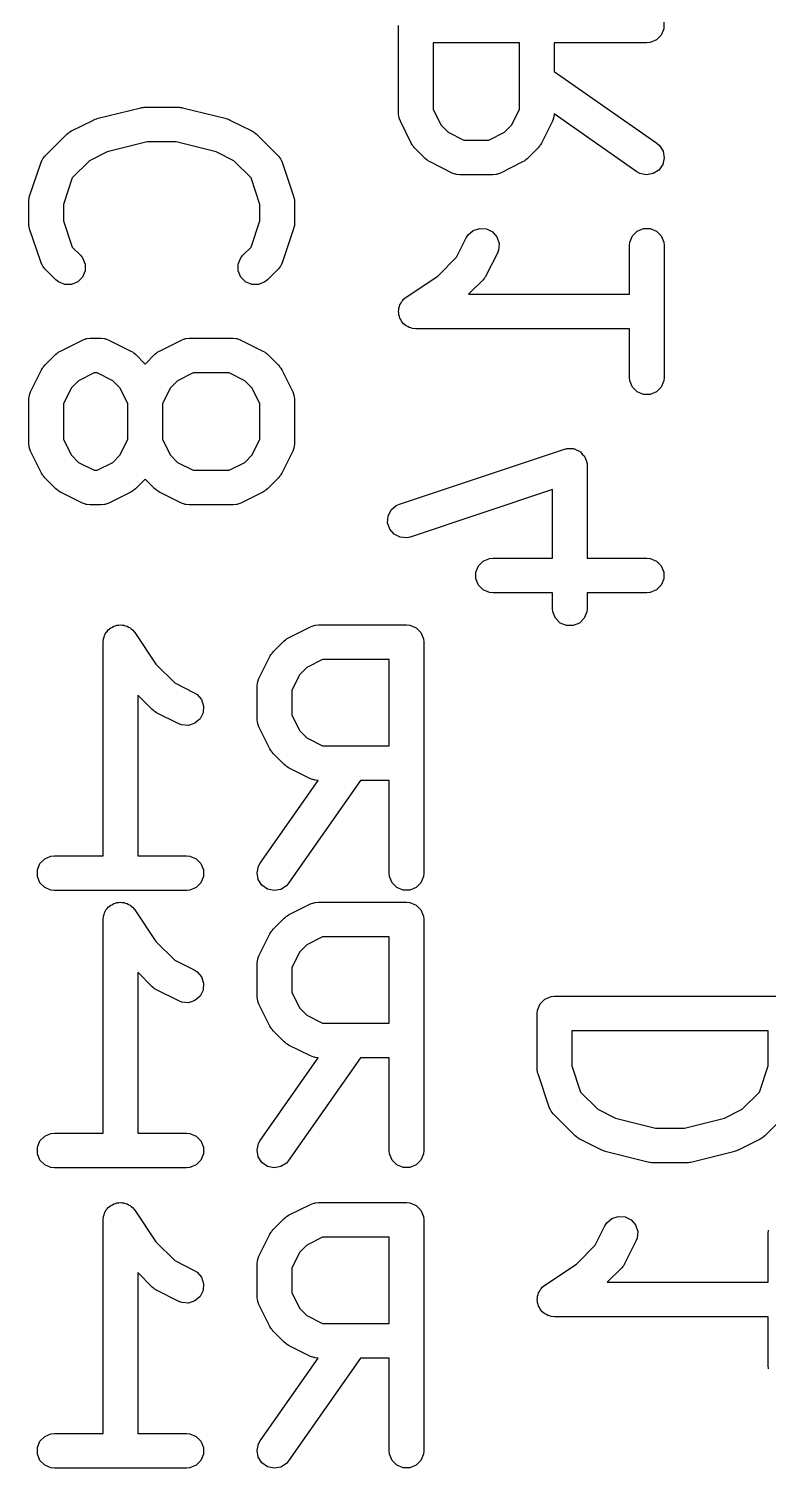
# Model space of a CAD drawing. Header units: inches. Extents: x 4.91 to 6.65, y -5 to -3.32.
# Drawn here: x 5.4638 to 5.5898, y -4.702 to -4.4567 of the extents above; entities that cross this region are included whole.
import ezdxf

# ---------------------------------------------------------------- set-up
doc = ezdxf.new("R2010")
doc.units = ezdxf.units.IN
doc.header["$MEASUREMENT"] = 0
doc.layers.add('BLACK', color=250, linetype='CONTINUOUS')

msp = doc.modelspace()

# ---------------------------------------------------------------- linework, layer by layer
at = {"layer": 'BLACK', "linetype": 'CONTINUOUS'}
for p, q in [((5.52676, -4.47113), (5.52676, -4.45613)), ((5.57198, -4.45555), (5.57198, -4.45671)), ((5.57073, -4.45859), (5.56966, -4.45903)), ((5.57154, -4.45777), (5.57073, -4.45859)), ((5.57198, -4.45671), (5.57154, -4.45777)), ((5.54739, -4.45908), (5.53267, -4.45908)), ((5.53267, -4.45908), (5.53267, -4.47043)), ((5.54739, -4.47043), (5.54739, -4.45908)), ((5.56909, -4.45908), (5.55329, -4.45908)), ((5.55329, -4.45908), (5.55329, -4.46397)), ((5.56966, -4.45903), (5.56909, -4.45908)), ((5.55329, -4.46397), (5.57078, -4.47621)), ((5.47538, -4.47201), (5.48288, -4.47014)), ((5.48288, -4.47014), (5.48298, -4.47012)), ((5.48298, -4.47012), (5.48302, -4.47011)), ((5.48302, -4.47011), (5.48324, -4.47009)), ((5.48324, -4.47009), (5.48345, -4.47005)), ((5.48345, -4.47005), (5.4835, -4.47006)), ((5.4835, -4.47006), (5.4836, -4.47005)), ((5.4836, -4.47005), (5.48922, -4.47005)), ((5.48922, -4.47005), (5.48932, -4.47006)), ((5.48932, -4.47006), (5.48937, -4.47005)), ((5.48937, -4.47005), (5.48958, -4.47009)), ((5.48958, -4.47009), (5.4898, -4.47011)), ((5.4898, -4.47011), (5.48984, -4.47012)), ((5.48984, -4.47012), (5.48994, -4.47014)), ((5.48994, -4.47014), (5.49744, -4.47201)), ((5.52682, -4.4717), (5.52676, -4.47113)), ((5.53267, -4.47043), (5.53402, -4.47313)), ((5.54604, -4.47313), (5.54739, -4.47043)), ((5.55329, -4.47117), (5.55324, -4.4717)), ((5.56739, -4.48105), (5.55329, -4.47117)), ((5.47103, -4.47411), (5.47478, -4.47224)), ((5.47478, -4.47224), (5.47482, -4.47222)), ((5.47482, -4.47222), (5.47484, -4.47221)), ((5.47484, -4.47221), (5.47508, -4.47212)), ((5.47508, -4.47212), (5.47532, -4.47203)), ((5.47532, -4.47203), (5.47534, -4.47203)), ((5.47534, -4.47203), (5.47538, -4.47201)), ((5.49744, -4.47201), (5.49748, -4.47203)), ((5.49748, -4.47203), (5.4975, -4.47203)), ((5.4975, -4.47203), (5.49774, -4.47212)), ((5.49774, -4.47212), (5.49798, -4.47221)), ((5.49798, -4.47221), (5.498, -4.47222)), ((5.498, -4.47222), (5.49804, -4.47224)), ((5.49804, -4.47224), (5.50179, -4.47411)), ((5.52686, -4.4718), (5.52682, -4.4717)), ((5.52687, -4.47191), (5.52686, -4.4718)), ((5.52708, -4.47245), (5.52687, -4.47191)), ((5.52895, -4.4762), (5.52708, -4.47245)), ((5.53402, -4.47313), (5.53522, -4.47433)), ((5.54484, -4.47433), (5.54604, -4.47313)), ((5.55298, -4.47245), (5.55111, -4.4762)), ((5.55319, -4.47191), (5.55298, -4.47245)), ((5.5532, -4.4718), (5.55319, -4.47191)), ((5.55324, -4.4717), (5.5532, -4.4718)), ((5.46651, -4.47841), (5.47026, -4.47466)), ((5.47026, -4.47466), (5.47049, -4.47448)), ((5.47049, -4.47448), (5.47054, -4.47442)), ((5.47054, -4.47442), (5.47063, -4.47436)), ((5.47063, -4.47436), (5.47071, -4.4743)), ((5.47071, -4.4743), (5.47078, -4.47427)), ((5.47078, -4.47427), (5.47103, -4.47411)), ((5.48396, -4.47596), (5.47713, -4.47766)), ((5.48886, -4.47596), (5.48396, -4.47596)), ((5.49569, -4.47766), (5.48886, -4.47596)), ((5.50179, -4.47411), (5.50204, -4.47427)), ((5.50204, -4.47427), (5.50211, -4.4743)), ((5.50211, -4.4743), (5.50219, -4.47436)), ((5.50219, -4.47436), (5.50228, -4.47442)), ((5.50228, -4.47442), (5.50233, -4.47448)), ((5.50233, -4.47448), (5.50256, -4.47466)), ((5.50256, -4.47466), (5.50631, -4.47841)), ((5.53522, -4.47433), (5.53791, -4.47567)), ((5.53791, -4.47567), (5.54214, -4.47567)), ((5.54214, -4.47567), (5.54484, -4.47433)), ((5.46614, -4.47886), (5.46651, -4.47841)), ((5.47713, -4.47766), (5.4741, -4.47918)), ((5.49872, -4.47918), (5.49569, -4.47766)), ((5.50631, -4.47841), (5.50668, -4.47886)), ((5.52911, -4.47645), (5.52895, -4.4762)), ((5.52914, -4.47652), (5.52911, -4.47645)), ((5.5292, -4.4766), (5.52914, -4.47652)), ((5.52926, -4.47669), (5.5292, -4.4766)), ((5.52932, -4.47674), (5.52926, -4.47669)), ((5.5295, -4.47697), (5.52932, -4.47674)), ((5.53138, -4.47884), (5.5295, -4.47697)), ((5.55055, -4.47697), (5.54868, -4.47884)), ((5.55074, -4.47674), (5.55055, -4.47697)), ((5.5508, -4.47669), (5.55074, -4.47674)), ((5.55085, -4.4766), (5.5508, -4.47669)), ((5.55092, -4.47652), (5.55085, -4.4766)), ((5.55095, -4.47645), (5.55092, -4.47652)), ((5.55111, -4.4762), (5.55095, -4.47645)), ((5.57078, -4.47621), (5.57122, -4.47659)), ((5.57122, -4.47659), (5.57184, -4.47756)), ((5.57184, -4.47756), (5.57204, -4.47869)), ((5.46392, -4.48519), (5.4658, -4.47957)), ((5.4658, -4.47957), (5.46603, -4.47904)), ((5.46603, -4.47904), (5.4661, -4.47896)), ((5.4661, -4.47896), (5.46614, -4.47886)), ((5.4741, -4.47918), (5.47118, -4.4821)), ((5.50164, -4.4821), (5.49872, -4.47918)), ((5.50668, -4.47886), (5.50672, -4.47896)), ((5.50672, -4.47896), (5.50679, -4.47904)), ((5.50679, -4.47904), (5.50702, -4.47957)), ((5.50702, -4.47957), (5.5089, -4.48519)), ((5.53161, -4.47903), (5.53138, -4.47884)), ((5.53166, -4.47909), (5.53161, -4.47903)), ((5.53175, -4.47914), (5.53166, -4.47909)), ((5.53183, -4.47921), (5.53175, -4.47914)), ((5.5319, -4.47924), (5.53183, -4.47921)), ((5.53215, -4.47939), (5.5319, -4.47924)), ((5.5359, -4.48127), (5.53215, -4.47939)), ((5.54791, -4.47939), (5.54416, -4.48127)), ((5.54816, -4.47924), (5.54791, -4.47939)), ((5.54823, -4.47921), (5.54816, -4.47924)), ((5.54831, -4.47914), (5.54823, -4.47921)), ((5.5484, -4.47909), (5.54831, -4.47914)), ((5.54845, -4.47903), (5.5484, -4.47909)), ((5.54868, -4.47884), (5.54845, -4.47903)), ((5.57113, -4.48076), (5.57016, -4.48138)), ((5.57179, -4.47982), (5.57113, -4.48076)), ((5.57204, -4.47869), (5.57179, -4.47982)), ((5.47118, -4.4821), (5.46968, -4.48661)), ((5.50314, -4.48661), (5.50164, -4.4821)), ((5.53644, -4.48148), (5.5359, -4.48127)), ((5.53654, -4.48148), (5.53644, -4.48148)), ((5.53664, -4.48152), (5.53654, -4.48148)), ((5.53722, -4.48158), (5.53664, -4.48152)), ((5.54284, -4.48158), (5.53722, -4.48158)), ((5.54342, -4.48152), (5.54284, -4.48158)), ((5.54351, -4.48148), (5.54342, -4.48152)), ((5.54362, -4.48148), (5.54351, -4.48148)), ((5.54416, -4.48127), (5.54362, -4.48148)), ((5.5679, -4.48133), (5.56739, -4.48105)), ((5.56902, -4.48158), (5.5679, -4.48133)), ((5.57016, -4.48138), (5.56902, -4.48158)), ((5.46377, -4.48613), (5.4638, -4.48584)), ((5.4638, -4.48576), (5.46382, -4.48566)), ((5.4638, -4.48584), (5.4638, -4.48576)), ((5.46382, -4.48566), (5.46383, -4.48555)), ((5.46383, -4.48555), (5.46386, -4.48548)), ((5.46386, -4.48548), (5.46392, -4.48519)), ((5.5089, -4.48519), (5.50896, -4.48548)), ((5.50896, -4.48548), (5.50899, -4.48555)), ((5.50899, -4.48555), (5.509, -4.48566)), ((5.509, -4.48566), (5.50902, -4.48576)), ((5.50902, -4.48576), (5.50902, -4.48584)), ((5.50902, -4.48584), (5.50905, -4.48613)), ((5.46377, -4.48988), (5.46377, -4.48613)), ((5.46968, -4.48661), (5.46968, -4.4894)), ((5.50314, -4.4894), (5.50314, -4.48661)), ((5.50905, -4.48613), (5.50905, -4.48988)), ((5.4638, -4.49017), (5.46377, -4.48988)), ((5.4638, -4.49025), (5.4638, -4.49017)), ((5.46382, -4.49035), (5.4638, -4.49025)), ((5.46383, -4.49045), (5.46382, -4.49035)), ((5.46386, -4.49052), (5.46383, -4.49045)), ((5.46392, -4.49081), (5.46386, -4.49052)), ((5.46968, -4.4894), (5.47118, -4.49391)), ((5.50164, -4.49391), (5.50314, -4.4894)), ((5.50896, -4.49052), (5.5089, -4.49081)), ((5.50899, -4.49045), (5.50896, -4.49052)), ((5.509, -4.49035), (5.50899, -4.49045)), ((5.50902, -4.49025), (5.509, -4.49035)), ((5.50905, -4.48988), (5.50902, -4.49017)), ((5.50902, -4.49017), (5.50902, -4.49025)), ((5.5395, -4.49106), (5.5406, -4.4907)), ((5.5406, -4.4907), (5.54175, -4.49078)), ((5.54175, -4.49078), (5.54278, -4.49129)), ((5.56745, -4.49117), (5.56851, -4.49073)), ((5.56851, -4.49073), (5.56966, -4.49073)), ((5.56966, -4.49073), (5.57073, -4.49117)), ((5.4658, -4.49643), (5.46392, -4.49081)), ((5.5089, -4.49081), (5.50702, -4.49643)), ((5.53666, -4.49563), (5.53832, -4.49231)), ((5.53832, -4.49231), (5.53863, -4.49182)), ((5.53863, -4.49182), (5.5395, -4.49106)), ((5.54278, -4.49129), (5.54353, -4.49216)), ((5.54353, -4.49216), (5.5439, -4.49326)), ((5.5439, -4.49326), (5.54381, -4.49441)), ((5.56613, -4.49363), (5.56619, -4.49305)), ((5.56619, -4.49305), (5.56663, -4.49199)), ((5.56663, -4.49199), (5.56745, -4.49117)), ((5.57073, -4.49117), (5.57154, -4.49199)), ((5.57154, -4.49199), (5.57198, -4.49305)), ((5.57198, -4.49305), (5.57204, -4.49363)), ((5.47118, -4.49391), (5.47256, -4.49529)), ((5.47256, -4.49529), (5.47293, -4.49573)), ((5.49989, -4.49573), (5.50026, -4.49529)), ((5.50026, -4.49529), (5.50164, -4.49391)), ((5.53346, -4.49883), (5.53666, -4.49563)), ((5.54361, -4.49495), (5.54173, -4.4987)), ((5.54381, -4.49441), (5.54361, -4.49495)), ((5.56613, -4.50192), (5.56613, -4.49363)), ((5.57204, -4.49363), (5.57204, -4.51612)), ((5.46603, -4.49696), (5.4658, -4.49643)), ((5.4661, -4.49704), (5.46603, -4.49696)), ((5.46614, -4.49714), (5.4661, -4.49704)), ((5.46651, -4.49759), (5.46614, -4.49714)), ((5.46839, -4.49946), (5.46651, -4.49759)), ((5.47293, -4.49573), (5.47337, -4.4968)), ((5.47337, -4.49795), (5.47293, -4.49902)), ((5.47337, -4.4968), (5.47337, -4.49795)), ((5.49945, -4.4968), (5.49989, -4.49573)), ((5.49945, -4.49795), (5.49945, -4.4968)), ((5.49989, -4.49902), (5.49945, -4.49795)), ((5.50631, -4.49759), (5.50443, -4.49946)), ((5.50668, -4.49714), (5.50631, -4.49759)), ((5.50672, -4.49704), (5.50668, -4.49714)), ((5.50679, -4.49696), (5.50672, -4.49704)), ((5.50702, -4.49643), (5.50679, -4.49696)), ((5.46883, -4.49983), (5.46839, -4.49946)), ((5.4699, -4.50027), (5.46883, -4.49983)), ((5.47105, -4.50027), (5.4699, -4.50027)), ((5.47212, -4.49983), (5.47105, -4.50027)), ((5.47293, -4.49902), (5.47212, -4.49983)), ((5.50071, -4.49983), (5.49989, -4.49902)), ((5.50177, -4.50027), (5.50071, -4.49983)), ((5.50292, -4.50027), (5.50177, -4.50027)), ((5.50399, -4.49983), (5.50292, -4.50027)), ((5.50443, -4.49946), (5.50399, -4.49983)), ((5.52808, -4.50242), (5.53346, -4.49883)), ((5.54118, -4.49946), (5.53872, -4.50192)), ((5.54136, -4.49924), (5.54118, -4.49946)), ((5.54142, -4.49919), (5.54136, -4.49924)), ((5.54148, -4.4991), (5.54142, -4.49919)), ((5.54155, -4.49902), (5.54148, -4.4991)), ((5.54158, -4.49894), (5.54155, -4.49902)), ((5.54173, -4.4987), (5.54158, -4.49894)), ((5.52726, -4.50323), (5.52747, -4.50303)), ((5.52747, -4.50303), (5.52763, -4.50278)), ((5.52763, -4.50278), (5.52807, -4.50242)), ((5.52807, -4.50242), (5.52808, -4.50242)), ((5.52808, -4.50242), (5.52808, -4.50242)), ((5.52808, -4.50242), (5.52808, -4.50242)), ((5.53872, -4.50192), (5.56613, -4.50192)), ((5.52676, -4.50487), (5.52682, -4.50459)), ((5.52682, -4.50516), (5.52676, -4.50487)), ((5.52682, -4.5043), (5.52693, -4.50403)), ((5.52682, -4.50459), (5.52682, -4.5043)), ((5.52682, -4.50545), (5.52682, -4.50516)), ((5.52693, -4.50572), (5.52682, -4.50545)), ((5.52693, -4.50403), (5.52699, -4.50374)), ((5.52699, -4.50374), (5.52715, -4.5035)), ((5.52715, -4.5035), (5.52726, -4.50323)), ((5.52699, -4.506), (5.52693, -4.50572)), ((5.52715, -4.50624), (5.52699, -4.506)), ((5.52726, -4.50651), (5.52715, -4.50624)), ((5.52747, -4.50672), (5.52726, -4.50651)), ((5.52763, -4.50696), (5.52747, -4.50672)), ((5.52787, -4.50712), (5.52763, -4.50696)), ((5.52808, -4.50733), (5.52787, -4.50712)), ((5.52834, -4.50744), (5.52808, -4.50733)), ((5.52858, -4.5076), (5.52834, -4.50744)), ((5.52887, -4.50766), (5.52858, -4.5076)), ((5.52914, -4.50777), (5.52887, -4.50766)), ((5.52971, -4.50783), (5.52914, -4.50777)), ((5.52972, -4.50783), (5.52971, -4.50783)), ((5.52971, -4.50783), (5.52971, -4.50783)), ((5.56613, -4.50783), (5.52972, -4.50783)), ((5.52972, -4.50783), (5.52972, -4.50783)), ((5.56613, -4.51612), (5.56613, -4.50783)), ((5.46915, -4.51161), (5.4729, -4.50973)), ((5.4729, -4.50973), (5.47344, -4.50953)), ((5.47344, -4.50953), (5.47355, -4.50952)), ((5.47355, -4.50952), (5.47365, -4.50948)), ((5.47365, -4.50948), (5.47422, -4.50942)), ((5.47422, -4.50942), (5.4761, -4.50942)), ((5.4761, -4.50942), (5.47668, -4.50948)), ((5.47668, -4.50948), (5.47677, -4.50952)), ((5.47677, -4.50952), (5.47688, -4.50953)), ((5.47688, -4.50953), (5.47742, -4.50973)), ((5.47742, -4.50973), (5.48117, -4.51161)), ((5.48603, -4.51161), (5.48978, -4.50973)), ((5.48978, -4.50973), (5.49032, -4.50953)), ((5.49032, -4.50953), (5.49042, -4.50952)), ((5.49042, -4.50952), (5.49052, -4.50948)), ((5.49052, -4.50948), (5.4911, -4.50942)), ((5.4911, -4.50942), (5.4986, -4.50942)), ((5.4986, -4.50942), (5.49917, -4.50948)), ((5.49917, -4.50948), (5.49927, -4.50952)), ((5.49927, -4.50952), (5.49938, -4.50953)), ((5.49938, -4.50953), (5.49992, -4.50973)), ((5.49992, -4.50973), (5.50367, -4.51161)), ((5.46651, -4.51404), (5.46839, -4.51216)), ((5.46839, -4.51216), (5.46861, -4.51197)), ((5.46861, -4.51197), (5.46866, -4.51192)), ((5.46866, -4.51192), (5.46875, -4.51186)), ((5.46875, -4.51186), (5.46883, -4.51179)), ((5.46883, -4.51179), (5.46891, -4.51176)), ((5.46891, -4.51176), (5.46915, -4.51161)), ((5.48117, -4.51161), (5.48142, -4.51176)), ((5.48142, -4.51176), (5.48149, -4.51179)), ((5.48149, -4.51179), (5.48157, -4.51186)), ((5.48157, -4.51186), (5.48166, -4.51192)), ((5.48166, -4.51192), (5.48171, -4.51197)), ((5.48171, -4.51197), (5.48194, -4.51216)), ((5.48194, -4.51216), (5.4836, -4.51382)), ((5.4836, -4.51382), (5.48526, -4.51216)), ((5.48526, -4.51216), (5.48549, -4.51197)), ((5.48549, -4.51197), (5.48554, -4.51192)), ((5.48554, -4.51192), (5.48563, -4.51186)), ((5.48563, -4.51186), (5.48571, -4.51179)), ((5.48571, -4.51179), (5.48578, -4.51176)), ((5.48578, -4.51176), (5.48603, -4.51161)), ((5.50367, -4.51161), (5.50391, -4.51176)), ((5.50391, -4.51176), (5.50399, -4.51179)), ((5.50399, -4.51179), (5.50407, -4.51186)), ((5.50407, -4.51186), (5.50416, -4.51192)), ((5.50416, -4.51192), (5.50421, -4.51197)), ((5.50421, -4.51197), (5.50443, -4.51216)), ((5.50443, -4.51216), (5.50631, -4.51404)), ((5.46408, -4.51855), (5.46596, -4.5148)), ((5.46596, -4.5148), (5.46611, -4.51455)), ((5.46611, -4.51455), (5.46614, -4.51448)), ((5.46614, -4.51448), (5.46621, -4.5144)), ((5.46621, -4.5144), (5.46627, -4.51431)), ((5.46627, -4.51431), (5.46633, -4.51426)), ((5.46633, -4.51426), (5.46651, -4.51404)), ((5.47492, -4.51533), (5.47222, -4.51667)), ((5.4754, -4.51533), (5.47492, -4.51533)), ((5.4781, -4.51667), (5.4754, -4.51533)), ((5.49179, -4.51533), (5.4891, -4.51667)), ((5.4979, -4.51533), (5.49179, -4.51533)), ((5.5006, -4.51667), (5.4979, -4.51533)), ((5.50631, -4.51404), (5.50649, -4.51426)), ((5.50649, -4.51426), (5.50655, -4.51431)), ((5.50655, -4.51431), (5.50661, -4.5144)), ((5.50661, -4.5144), (5.50668, -4.51448)), ((5.50668, -4.51448), (5.50671, -4.51455)), ((5.50671, -4.51455), (5.50686, -4.5148)), ((5.50686, -4.5148), (5.50874, -4.51855)), ((5.47222, -4.51667), (5.47103, -4.51787)), ((5.4793, -4.51787), (5.4781, -4.51667)), ((5.4891, -4.51667), (5.4879, -4.51787)), ((5.50179, -4.51787), (5.5006, -4.51667)), ((5.56619, -4.5167), (5.56613, -4.51612)), ((5.56663, -4.51776), (5.56619, -4.5167)), ((5.56745, -4.51858), (5.56663, -4.51776)), ((5.57154, -4.51776), (5.57073, -4.51858)), ((5.57198, -4.5167), (5.57154, -4.51776)), ((5.57204, -4.51612), (5.57198, -4.5167)), ((5.46377, -4.51987), (5.46383, -4.5193)), ((5.46377, -4.52737), (5.46377, -4.51987)), ((5.46383, -4.5193), (5.46387, -4.5192)), ((5.46387, -4.5192), (5.46388, -4.51909)), ((5.46388, -4.51909), (5.46408, -4.51855)), ((5.47103, -4.51787), (5.46968, -4.52057)), ((5.48065, -4.52057), (5.4793, -4.51787)), ((5.4879, -4.51787), (5.48655, -4.52057)), ((5.50314, -4.52057), (5.50179, -4.51787)), ((5.50874, -4.51855), (5.50894, -4.51909)), ((5.50894, -4.51909), (5.50895, -4.5192)), ((5.50895, -4.5192), (5.50899, -4.5193)), ((5.50899, -4.5193), (5.50905, -4.51987)), ((5.50905, -4.51987), (5.50905, -4.52737)), ((5.56851, -4.51902), (5.56745, -4.51858)), ((5.56966, -4.51902), (5.56851, -4.51902)), ((5.57073, -4.51858), (5.56966, -4.51902)), ((5.46968, -4.52057), (5.46968, -4.52667)), ((5.48065, -4.52667), (5.48065, -4.52057)), ((5.48655, -4.52057), (5.48655, -4.52667)), ((5.50314, -4.52667), (5.50314, -4.52057)), ((5.46383, -4.52795), (5.46377, -4.52737)), ((5.46968, -4.52667), (5.47103, -4.52937)), ((5.4793, -4.52937), (5.48065, -4.52667)), ((5.48655, -4.52667), (5.4879, -4.52937)), ((5.50179, -4.52937), (5.50314, -4.52667)), ((5.50905, -4.52737), (5.50899, -4.52795)), ((5.46387, -4.52805), (5.46383, -4.52795)), ((5.46388, -4.52815), (5.46387, -4.52805)), ((5.46408, -4.52869), (5.46388, -4.52815)), ((5.46596, -4.53244), (5.46408, -4.52869)), ((5.47103, -4.52937), (5.47222, -4.53057)), ((5.4781, -4.53057), (5.4793, -4.52937)), ((5.4879, -4.52937), (5.4891, -4.53057)), ((5.5006, -4.53057), (5.50179, -4.52937)), ((5.50874, -4.52869), (5.50686, -4.53244)), ((5.50894, -4.52815), (5.50874, -4.52869)), ((5.50895, -4.52805), (5.50894, -4.52815)), ((5.50899, -4.52795), (5.50895, -4.52805)), ((5.52691, -4.53769), (5.55503, -4.52832)), ((5.55503, -4.52832), (5.55532, -4.52825)), ((5.55532, -4.52825), (5.55539, -4.52823)), ((5.55539, -4.52823), (5.55545, -4.52823)), ((5.55545, -4.52823), (5.55559, -4.52819)), ((5.55559, -4.52819), (5.55607, -4.52823)), ((5.55607, -4.52823), (5.55654, -4.52823)), ((5.55654, -4.52823), (5.55664, -4.52827)), ((5.55664, -4.52827), (5.55674, -4.52827)), ((5.55674, -4.52827), (5.55717, -4.52848)), ((5.55717, -4.52848), (5.5576, -4.52867)), ((5.5576, -4.52867), (5.55768, -4.52874)), ((5.55768, -4.52874), (5.55777, -4.52879)), ((5.55777, -4.52879), (5.55808, -4.52915)), ((5.55808, -4.52915), (5.55842, -4.52948)), ((5.55842, -4.52948), (5.55846, -4.52958)), ((5.55846, -4.52958), (5.55853, -4.52966)), ((5.55853, -4.52966), (5.55868, -4.53011)), ((5.46611, -4.53269), (5.46596, -4.53244)), ((5.47222, -4.53057), (5.47492, -4.53192)), ((5.47492, -4.53192), (5.4754, -4.53192)), ((5.4754, -4.53192), (5.4781, -4.53057)), ((5.4891, -4.53057), (5.49179, -4.53192)), ((5.49179, -4.53192), (5.4979, -4.53192)), ((5.4979, -4.53192), (5.5006, -4.53057)), ((5.50686, -4.53244), (5.50671, -4.53269)), ((5.55868, -4.53011), (5.55886, -4.53055)), ((5.55886, -4.53055), (5.55887, -4.5307)), ((5.55887, -4.5307), (5.55889, -4.53075)), ((5.55889, -4.53075), (5.55889, -4.53083)), ((5.55889, -4.53083), (5.55892, -4.53112)), ((5.55892, -4.53112), (5.55892, -4.54692)), ((5.46614, -4.53276), (5.46611, -4.53269)), ((5.46621, -4.53284), (5.46614, -4.53276)), ((5.46627, -4.53293), (5.46621, -4.53284)), ((5.46633, -4.53298), (5.46627, -4.53293)), ((5.46651, -4.53321), (5.46633, -4.53298)), ((5.46839, -4.53508), (5.46651, -4.53321)), ((5.4836, -4.53342), (5.48194, -4.53508)), ((5.48526, -4.53508), (5.4836, -4.53342)), ((5.50631, -4.53321), (5.50443, -4.53508)), ((5.50649, -4.53298), (5.50631, -4.53321)), ((5.50655, -4.53293), (5.50649, -4.53298)), ((5.50661, -4.53284), (5.50655, -4.53293)), ((5.50668, -4.53276), (5.50661, -4.53284)), ((5.50671, -4.53269), (5.50668, -4.53276)), ((5.46861, -4.53527), (5.46839, -4.53508)), ((5.46866, -4.53533), (5.46861, -4.53527)), ((5.46875, -4.53538), (5.46866, -4.53533)), ((5.46883, -4.53545), (5.46875, -4.53538)), ((5.46891, -4.53548), (5.46883, -4.53545)), ((5.46915, -4.53564), (5.46891, -4.53548)), ((5.4729, -4.53751), (5.46915, -4.53564)), ((5.48117, -4.53564), (5.47742, -4.53751)), ((5.48142, -4.53548), (5.48117, -4.53564)), ((5.48149, -4.53545), (5.48142, -4.53548)), ((5.48157, -4.53538), (5.48149, -4.53545)), ((5.48166, -4.53533), (5.48157, -4.53538)), ((5.48171, -4.53527), (5.48166, -4.53533)), ((5.48194, -4.53508), (5.48171, -4.53527)), ((5.48549, -4.53527), (5.48526, -4.53508)), ((5.48554, -4.53533), (5.48549, -4.53527)), ((5.48563, -4.53538), (5.48554, -4.53533)), ((5.48571, -4.53545), (5.48563, -4.53538)), ((5.48578, -4.53548), (5.48571, -4.53545)), ((5.48603, -4.53564), (5.48578, -4.53548)), ((5.48978, -4.53751), (5.48603, -4.53564)), ((5.50367, -4.53564), (5.49992, -4.53751)), ((5.50391, -4.53548), (5.50367, -4.53564)), ((5.50399, -4.53545), (5.50391, -4.53548)), ((5.50407, -4.53538), (5.50399, -4.53545)), ((5.50416, -4.53533), (5.50407, -4.53538)), ((5.50421, -4.53527), (5.50416, -4.53533)), ((5.50443, -4.53508), (5.50421, -4.53527)), ((5.55301, -4.53522), (5.52878, -4.5433)), ((5.55301, -4.54692), (5.55301, -4.53522)), ((5.47344, -4.53772), (5.4729, -4.53751)), ((5.47355, -4.53773), (5.47344, -4.53772)), ((5.47365, -4.53777), (5.47355, -4.53773)), ((5.47422, -4.53782), (5.47365, -4.53777)), ((5.4761, -4.53782), (5.47422, -4.53782)), ((5.47668, -4.53777), (5.4761, -4.53782)), ((5.47677, -4.53773), (5.47668, -4.53777)), ((5.47688, -4.53772), (5.47677, -4.53773)), ((5.47742, -4.53751), (5.47688, -4.53772)), ((5.49032, -4.53772), (5.48978, -4.53751)), ((5.49042, -4.53773), (5.49032, -4.53772)), ((5.49052, -4.53777), (5.49042, -4.53773)), ((5.4911, -4.53782), (5.49052, -4.53777)), ((5.4986, -4.53782), (5.4911, -4.53782)), ((5.49917, -4.53777), (5.4986, -4.53782)), ((5.49927, -4.53773), (5.49917, -4.53777)), ((5.49938, -4.53772), (5.49927, -4.53773)), ((5.49992, -4.53751), (5.49938, -4.53772)), ((5.52491, -4.54086), (5.52499, -4.53972)), ((5.52499, -4.53972), (5.52551, -4.53868)), ((5.52551, -4.53868), (5.52638, -4.53793)), ((5.52638, -4.53793), (5.52691, -4.53769)), ((5.52528, -4.54196), (5.52491, -4.54086)), ((5.52603, -4.54283), (5.52528, -4.54196)), ((5.52706, -4.54334), (5.52603, -4.54283)), ((5.52821, -4.54342), (5.52706, -4.54334)), ((5.52878, -4.5433), (5.52821, -4.54342)), ((5.5412, -4.54741), (5.54226, -4.54697)), ((5.54226, -4.54697), (5.54284, -4.54692)), ((5.54284, -4.54692), (5.55301, -4.54692)), ((5.55892, -4.54692), (5.56909, -4.54692)), ((5.56909, -4.54692), (5.56966, -4.54697)), ((5.56966, -4.54697), (5.57073, -4.54741)), ((5.53994, -4.54929), (5.54039, -4.54823)), ((5.53994, -4.55044), (5.53994, -4.54929)), ((5.54039, -4.54823), (5.5412, -4.54741)), ((5.57073, -4.54741), (5.57154, -4.54823)), ((5.57154, -4.54823), (5.57198, -4.54929)), ((5.57198, -4.54929), (5.57198, -4.55044)), ((5.54039, -4.55151), (5.53994, -4.55044)), ((5.5412, -4.55232), (5.54039, -4.55151)), ((5.57154, -4.55151), (5.57073, -4.55232)), ((5.57198, -4.55044), (5.57154, -4.55151)), ((5.54226, -4.55276), (5.5412, -4.55232)), ((5.54284, -4.55282), (5.54226, -4.55276)), ((5.55301, -4.55282), (5.54284, -4.55282)), ((5.55301, -4.55549), (5.55301, -4.55282)), ((5.56909, -4.55282), (5.55892, -4.55282)), ((5.55892, -4.55282), (5.55892, -4.55549)), ((5.56966, -4.55276), (5.56909, -4.55282)), ((5.57073, -4.55232), (5.56966, -4.55276)), ((5.55307, -4.55607), (5.55301, -4.55549)), ((5.55351, -4.55713), (5.55307, -4.55607)), ((5.55886, -4.55607), (5.55842, -4.55713)), ((5.55892, -4.55549), (5.55886, -4.55607)), ((5.47692, -4.55957), (5.47713, -4.55937)), ((5.47713, -4.55937), (5.47729, -4.55912)), ((5.47729, -4.55912), (5.47753, -4.55896)), ((5.47753, -4.55896), (5.47774, -4.55876)), ((5.47774, -4.55876), (5.47801, -4.55865)), ((5.47801, -4.55865), (5.47825, -4.55848)), ((5.47825, -4.55848), (5.47853, -4.55843)), ((5.47853, -4.55843), (5.4788, -4.55832)), ((5.4788, -4.55832), (5.47909, -4.55832)), ((5.47909, -4.55832), (5.47938, -4.55826)), ((5.47938, -4.55826), (5.47966, -4.55832)), ((5.47966, -4.55832), (5.47995, -4.55832)), ((5.47995, -4.55832), (5.48022, -4.55843)), ((5.48022, -4.55843), (5.48051, -4.55849)), ((5.48051, -4.55849), (5.48075, -4.55865)), ((5.48075, -4.55865), (5.48102, -4.55876)), ((5.48102, -4.55876), (5.48122, -4.55896)), ((5.48122, -4.55896), (5.48147, -4.55913)), ((5.48147, -4.55913), (5.48183, -4.55957)), ((5.50805, -4.56045), (5.5118, -4.55857)), ((5.5118, -4.55857), (5.51234, -4.55837)), ((5.51234, -4.55837), (5.51245, -4.55836)), ((5.51245, -4.55836), (5.51255, -4.55832)), ((5.51255, -4.55832), (5.51312, -4.55826)), ((5.51312, -4.55826), (5.52812, -4.55826)), ((5.52812, -4.55826), (5.5287, -4.55832)), ((5.5287, -4.55832), (5.52976, -4.55876)), ((5.52976, -4.55876), (5.53058, -4.55957)), ((5.55432, -4.55795), (5.55351, -4.55713)), ((5.55539, -4.55839), (5.55432, -4.55795)), ((5.55654, -4.55839), (5.55539, -4.55839)), ((5.5576, -4.55795), (5.55654, -4.55839)), ((5.55842, -4.55713), (5.5576, -4.55795)), ((5.47642, -4.59763), (5.47642, -4.56121)), ((5.47642, -4.56121), (5.47642, -4.56121)), ((5.47642, -4.56121), (5.47642, -4.56121)), ((5.47642, -4.56121), (5.47643, -4.56121)), ((5.47643, -4.56121), (5.47648, -4.56064)), ((5.47648, -4.56064), (5.47659, -4.56037)), ((5.47659, -4.56037), (5.47665, -4.56008)), ((5.47665, -4.56008), (5.47681, -4.55984)), ((5.47681, -4.55984), (5.47692, -4.55957)), ((5.48183, -4.55957), (5.48183, -4.55957)), ((5.48183, -4.55957), (5.48183, -4.55957)), ((5.48183, -4.55957), (5.48183, -4.55958)), ((5.48183, -4.55958), (5.48542, -4.56496)), ((5.50541, -4.56287), (5.50729, -4.561)), ((5.50729, -4.561), (5.50751, -4.56081)), ((5.50751, -4.56081), (5.50756, -4.56076)), ((5.50756, -4.56076), (5.50765, -4.5607)), ((5.50765, -4.5607), (5.50773, -4.56063)), ((5.50773, -4.56063), (5.50781, -4.5606)), ((5.50781, -4.5606), (5.50805, -4.56045)), ((5.53058, -4.55957), (5.53102, -4.56064)), ((5.53102, -4.56064), (5.53107, -4.56121)), ((5.53107, -4.56121), (5.53107, -4.60058)), ((5.50298, -4.56739), (5.50486, -4.56364)), ((5.50486, -4.56364), (5.50501, -4.56339)), ((5.50501, -4.56339), (5.50504, -4.56332)), ((5.50504, -4.56332), (5.50511, -4.56324)), ((5.50511, -4.56324), (5.50517, -4.56315)), ((5.50517, -4.56315), (5.50523, -4.5631)), ((5.50523, -4.5631), (5.50541, -4.56287)), ((5.51382, -4.56417), (5.51112, -4.56551)), ((5.52517, -4.56417), (5.51382, -4.56417)), ((5.52517, -4.57888), (5.52517, -4.56417)), ((5.48542, -4.56496), (5.48863, -4.56816)), ((5.50993, -4.56671), (5.50858, -4.56941)), ((5.51112, -4.56551), (5.50993, -4.56671)), ((5.48863, -4.56816), (5.49195, -4.56982)), ((5.50267, -4.56871), (5.50273, -4.56814)), ((5.50267, -4.57434), (5.50267, -4.56871)), ((5.50273, -4.56814), (5.50277, -4.56804)), ((5.50277, -4.56804), (5.50278, -4.56793)), ((5.50278, -4.56793), (5.50298, -4.56739)), ((5.48479, -4.57268), (5.48233, -4.57022)), ((5.48233, -4.57022), (5.48233, -4.59763)), ((5.49195, -4.56982), (5.49244, -4.57013)), ((5.49244, -4.57013), (5.49319, -4.571)), ((5.49319, -4.571), (5.49356, -4.57209)), ((5.50858, -4.56941), (5.50858, -4.57364)), ((5.48502, -4.57286), (5.48479, -4.57268)), ((5.48507, -4.57292), (5.48502, -4.57286)), ((5.48515, -4.57298), (5.48507, -4.57292)), ((5.48524, -4.57304), (5.48515, -4.57298)), ((5.48531, -4.57307), (5.48524, -4.57304)), ((5.48556, -4.57323), (5.48531, -4.57307)), ((5.48931, -4.5751), (5.48556, -4.57323)), ((5.49347, -4.57324), (5.49296, -4.57427)), ((5.49356, -4.57209), (5.49347, -4.57324)), ((5.50858, -4.57364), (5.50993, -4.57634)), ((5.48985, -4.57531), (5.48931, -4.5751)), ((5.491, -4.57539), (5.48985, -4.57531)), ((5.49209, -4.57503), (5.491, -4.57539)), ((5.49296, -4.57427), (5.49209, -4.57503)), ((5.50273, -4.57491), (5.50267, -4.57434)), ((5.50277, -4.57501), (5.50273, -4.57491)), ((5.50278, -4.57512), (5.50277, -4.57501)), ((5.50298, -4.57566), (5.50278, -4.57512)), ((5.50486, -4.57941), (5.50298, -4.57566)), ((5.50993, -4.57634), (5.51112, -4.57753)), ((5.51112, -4.57753), (5.51382, -4.57888)), ((5.51382, -4.57888), (5.52517, -4.57888)), ((5.50501, -4.57965), (5.50486, -4.57941)), ((5.50504, -4.57973), (5.50501, -4.57965)), ((5.50511, -4.57981), (5.50504, -4.57973)), ((5.50517, -4.5799), (5.50511, -4.57981)), ((5.50523, -4.57995), (5.50517, -4.5799)), ((5.50541, -4.58017), (5.50523, -4.57995)), ((5.50729, -4.58205), (5.50541, -4.58017)), ((5.50751, -4.58223), (5.50729, -4.58205)), ((5.50756, -4.58229), (5.50751, -4.58223)), ((5.50765, -4.58235), (5.50756, -4.58229)), ((5.50773, -4.58242), (5.50765, -4.58235)), ((5.50781, -4.58245), (5.50773, -4.58242)), ((5.50805, -4.5826), (5.50781, -4.58245)), ((5.5118, -4.58448), (5.50805, -4.5826)), ((5.50321, -4.59889), (5.51308, -4.58478)), ((5.52028, -4.58479), (5.50804, -4.60228)), ((5.51234, -4.58468), (5.5118, -4.58448)), ((5.51245, -4.58469), (5.51234, -4.58468)), ((5.51255, -4.58473), (5.51245, -4.58469)), ((5.51308, -4.58478), (5.51255, -4.58473)), ((5.52517, -4.58479), (5.52028, -4.58479)), ((5.52517, -4.60058), (5.52517, -4.58479)), ((5.46567, -4.59894), (5.46649, -4.59813)), ((5.46649, -4.59813), (5.46755, -4.59769)), ((5.46755, -4.59769), (5.46813, -4.59763)), ((5.46813, -4.59763), (5.47642, -4.59763)), ((5.48233, -4.59763), (5.49063, -4.59763)), ((5.49063, -4.59763), (5.4912, -4.59769)), ((5.4912, -4.59769), (5.49227, -4.59813)), ((5.49227, -4.59813), (5.49308, -4.59894)), ((5.46523, -4.60001), (5.46567, -4.59894)), ((5.46523, -4.60116), (5.46523, -4.60001)), ((5.46567, -4.60222), (5.46523, -4.60116)), ((5.49308, -4.59894), (5.49352, -4.60001)), ((5.49352, -4.60116), (5.49308, -4.60222)), ((5.49352, -4.60001), (5.49352, -4.60116)), ((5.50267, -4.60052), (5.50292, -4.59939)), ((5.50287, -4.60165), (5.50267, -4.60052)), ((5.50292, -4.59939), (5.50321, -4.59889)), ((5.52523, -4.60116), (5.52517, -4.60058)), ((5.52567, -4.60222), (5.52523, -4.60116)), ((5.53102, -4.60116), (5.53058, -4.60222)), ((5.53107, -4.60058), (5.53102, -4.60116)), ((5.46649, -4.60304), (5.46567, -4.60222)), ((5.46755, -4.60348), (5.46649, -4.60304)), ((5.46813, -4.60354), (5.46755, -4.60348)), ((5.49063, -4.60354), (5.46813, -4.60354)), ((5.4912, -4.60348), (5.49063, -4.60354)), ((5.49227, -4.60304), (5.4912, -4.60348)), ((5.49308, -4.60222), (5.49227, -4.60304)), ((5.50349, -4.60263), (5.50287, -4.60165)), ((5.50444, -4.60329), (5.50349, -4.60263)), ((5.50556, -4.60354), (5.50444, -4.60329)), ((5.50669, -4.60334), (5.50556, -4.60354)), ((5.50767, -4.60272), (5.50669, -4.60334)), ((5.50804, -4.60228), (5.50767, -4.60272)), ((5.52648, -4.60304), (5.52567, -4.60222)), ((5.52755, -4.60348), (5.52648, -4.60304)), ((5.5287, -4.60348), (5.52755, -4.60348)), ((5.52976, -4.60304), (5.5287, -4.60348)), ((5.53058, -4.60222), (5.52976, -4.60304)), ((5.47753, -4.60621), (5.47774, -4.606)), ((5.47774, -4.606), (5.47801, -4.60589)), ((5.47801, -4.60589), (5.47825, -4.60573)), ((5.47825, -4.60573), (5.47853, -4.60567)), ((5.47853, -4.60567), (5.4788, -4.60556)), ((5.4788, -4.60556), (5.47909, -4.60556)), ((5.47909, -4.60556), (5.47938, -4.6055)), ((5.47938, -4.6055), (5.47966, -4.60556)), ((5.47966, -4.60556), (5.47995, -4.60556)), ((5.47995, -4.60556), (5.48022, -4.60567)), ((5.48022, -4.60567), (5.48051, -4.60573)), ((5.48051, -4.60573), (5.48075, -4.60589)), ((5.48075, -4.60589), (5.48102, -4.606)), ((5.48102, -4.606), (5.48122, -4.60621)), ((5.50805, -4.60769), (5.5118, -4.60582)), ((5.5118, -4.60582), (5.51234, -4.60561)), ((5.51234, -4.60561), (5.51245, -4.6056)), ((5.51245, -4.6056), (5.51255, -4.60556)), ((5.51255, -4.60556), (5.51312, -4.6055)), ((5.51312, -4.6055), (5.52812, -4.6055)), ((5.52812, -4.6055), (5.5287, -4.60556)), ((5.5287, -4.60556), (5.52976, -4.606)), ((5.52976, -4.606), (5.53058, -4.60682)), ((5.47642, -4.60846), (5.47642, -4.60845)), ((5.47642, -4.60845), (5.47643, -4.60845)), ((5.47642, -4.64487), (5.47642, -4.60846)), ((5.47642, -4.60846), (5.47642, -4.60846)), ((5.47643, -4.60845), (5.47648, -4.60788)), ((5.47648, -4.60788), (5.47659, -4.60761)), ((5.47659, -4.60761), (5.47665, -4.60732)), ((5.47665, -4.60732), (5.47681, -4.60708)), ((5.47681, -4.60708), (5.47692, -4.60682)), ((5.47692, -4.60682), (5.47713, -4.60661)), ((5.47713, -4.60661), (5.47729, -4.60637)), ((5.47729, -4.60637), (5.47753, -4.60621)), ((5.48122, -4.60621), (5.48147, -4.60637)), ((5.48147, -4.60637), (5.48183, -4.60681)), ((5.48183, -4.60681), (5.48183, -4.60682)), ((5.48183, -4.60682), (5.48183, -4.60682)), ((5.48183, -4.60682), (5.48183, -4.60682)), ((5.48183, -4.60682), (5.48542, -4.6122)), ((5.50541, -4.61012), (5.50729, -4.60824)), ((5.50729, -4.60824), (5.50751, -4.60806)), ((5.50751, -4.60806), (5.50756, -4.608)), ((5.50756, -4.608), (5.50765, -4.60794)), ((5.50765, -4.60794), (5.50773, -4.60788)), ((5.50773, -4.60788), (5.50781, -4.60785)), ((5.50781, -4.60785), (5.50805, -4.60769)), ((5.53058, -4.60682), (5.53102, -4.60788)), ((5.53102, -4.60788), (5.53107, -4.60846)), ((5.53107, -4.60846), (5.53107, -4.64783)), ((5.50298, -4.61464), (5.50486, -4.61089)), ((5.50486, -4.61089), (5.50501, -4.61064)), ((5.50501, -4.61064), (5.50504, -4.61057)), ((5.50504, -4.61057), (5.50511, -4.61049)), ((5.50511, -4.61049), (5.50517, -4.6104)), ((5.50517, -4.6104), (5.50523, -4.61035)), ((5.50523, -4.61035), (5.50541, -4.61012)), ((5.48542, -4.6122), (5.48863, -4.6154)), ((5.51112, -4.61276), (5.50993, -4.61396)), ((5.51382, -4.61141), (5.51112, -4.61276)), ((5.52517, -4.61141), (5.51382, -4.61141)), ((5.52517, -4.62613), (5.52517, -4.61141)), ((5.48863, -4.6154), (5.49195, -4.61707)), ((5.50267, -4.61596), (5.50273, -4.61538)), ((5.50273, -4.61538), (5.50277, -4.61528)), ((5.50277, -4.61528), (5.50278, -4.61518)), ((5.50278, -4.61518), (5.50298, -4.61464)), ((5.50993, -4.61396), (5.50858, -4.61665)), ((5.48479, -4.61992), (5.48233, -4.61746)), ((5.48233, -4.61746), (5.48233, -4.64487)), ((5.49195, -4.61707), (5.49244, -4.61737)), ((5.49244, -4.61737), (5.49319, -4.61824)), ((5.49319, -4.61824), (5.49356, -4.61934)), ((5.50267, -4.62158), (5.50267, -4.61596)), ((5.50858, -4.61665), (5.50858, -4.62088)), ((5.48502, -4.6201), (5.48479, -4.61992)), ((5.48507, -4.62016), (5.48502, -4.6201)), ((5.48515, -4.62022), (5.48507, -4.62016)), ((5.48524, -4.62029), (5.48515, -4.62022)), ((5.48531, -4.62032), (5.48524, -4.62029)), ((5.48556, -4.62047), (5.48531, -4.62032)), ((5.48931, -4.62235), (5.48556, -4.62047)), ((5.49347, -4.62049), (5.49296, -4.62152)), ((5.49356, -4.61934), (5.49347, -4.62049)), ((5.48985, -4.62255), (5.48931, -4.62235)), ((5.491, -4.62264), (5.48985, -4.62255)), ((5.49209, -4.62227), (5.491, -4.62264)), ((5.49296, -4.62152), (5.49209, -4.62227)), ((5.50273, -4.62216), (5.50267, -4.62158)), ((5.50277, -4.62225), (5.50273, -4.62216)), ((5.50278, -4.62236), (5.50277, -4.62225)), ((5.50298, -4.6229), (5.50278, -4.62236)), ((5.50486, -4.62665), (5.50298, -4.6229)), ((5.50858, -4.62088), (5.50993, -4.62358)), ((5.55044, -4.62391), (5.55088, -4.62284)), ((5.55088, -4.62284), (5.5517, -4.62203)), ((5.5517, -4.62203), (5.55276, -4.62159)), ((5.55276, -4.62159), (5.55334, -4.62153)), ((5.55334, -4.62153), (5.59271, -4.62153)), ((5.50993, -4.62358), (5.51112, -4.62478)), ((5.51112, -4.62478), (5.51382, -4.62613)), ((5.55039, -4.62448), (5.55044, -4.62391)), ((5.55039, -4.63386), (5.55039, -4.62448)), ((5.50501, -4.6269), (5.50486, -4.62665)), ((5.50504, -4.62697), (5.50501, -4.6269)), ((5.50511, -4.62705), (5.50504, -4.62697)), ((5.50517, -4.62714), (5.50511, -4.62705)), ((5.50523, -4.62719), (5.50517, -4.62714)), ((5.50541, -4.62742), (5.50523, -4.62719)), ((5.50729, -4.62929), (5.50541, -4.62742)), ((5.51382, -4.62613), (5.52517, -4.62613)), ((5.58976, -4.62744), (5.55629, -4.62744)), ((5.55629, -4.62744), (5.55629, -4.63338)), ((5.58976, -4.63338), (5.58976, -4.62744)), ((5.50751, -4.62948), (5.50729, -4.62929)), ((5.50756, -4.62954), (5.50751, -4.62948)), ((5.50765, -4.62959), (5.50756, -4.62954)), ((5.50773, -4.62966), (5.50765, -4.62959)), ((5.50781, -4.62969), (5.50773, -4.62966)), ((5.50805, -4.62985), (5.50781, -4.62969)), ((5.5118, -4.63172), (5.50805, -4.62985)), ((5.50321, -4.64613), (5.51308, -4.63203)), ((5.52028, -4.63203), (5.50804, -4.64952)), ((5.51234, -4.63193), (5.5118, -4.63172)), ((5.51245, -4.63194), (5.51234, -4.63193)), ((5.51255, -4.63198), (5.51245, -4.63194)), ((5.51308, -4.63203), (5.51255, -4.63198)), ((5.52517, -4.63203), (5.52028, -4.63203)), ((5.52517, -4.64783), (5.52517, -4.63203)), ((5.55042, -4.63415), (5.55039, -4.63386)), ((5.55041, -4.63423), (5.55042, -4.63415)), ((5.55043, -4.63433), (5.55041, -4.63423)), ((5.55044, -4.63443), (5.55043, -4.63433)), ((5.55047, -4.63451), (5.55044, -4.63443)), ((5.55054, -4.63479), (5.55047, -4.63451)), ((5.55241, -4.64042), (5.55054, -4.63479)), ((5.55629, -4.63338), (5.55779, -4.63789)), ((5.58825, -4.63789), (5.58976, -4.63338)), ((5.55779, -4.63789), (5.56071, -4.64081)), ((5.58534, -4.64081), (5.58825, -4.63789)), ((5.55265, -4.64094), (5.55241, -4.64042)), ((5.55272, -4.64102), (5.55265, -4.64094)), ((5.55276, -4.64112), (5.55272, -4.64102)), ((5.55313, -4.64157), (5.55276, -4.64112)), ((5.55688, -4.64532), (5.55313, -4.64157)), ((5.56071, -4.64081), (5.56374, -4.64232)), ((5.56374, -4.64232), (5.57058, -4.64403)), ((5.57547, -4.64403), (5.5823, -4.64232)), ((5.5823, -4.64232), (5.58534, -4.64081)), ((5.59292, -4.64157), (5.58917, -4.64532)), ((5.46649, -4.64537), (5.46755, -4.64493)), ((5.46755, -4.64493), (5.46813, -4.64487)), ((5.46813, -4.64487), (5.47642, -4.64487)), ((5.48233, -4.64487), (5.49063, -4.64487)), ((5.49063, -4.64487), (5.4912, -4.64493)), ((5.4912, -4.64493), (5.49227, -4.64537)), ((5.5571, -4.64551), (5.55688, -4.64532)), ((5.57058, -4.64403), (5.57547, -4.64403)), ((5.58917, -4.64532), (5.58895, -4.64551)), ((5.46523, -4.64725), (5.46567, -4.64619)), ((5.46523, -4.6484), (5.46523, -4.64725)), ((5.46567, -4.64619), (5.46649, -4.64537)), ((5.49227, -4.64537), (5.49308, -4.64619)), ((5.49308, -4.64619), (5.49352, -4.64725)), ((5.49352, -4.64725), (5.49352, -4.6484)), ((5.50267, -4.64776), (5.50292, -4.64664)), ((5.50287, -4.6489), (5.50267, -4.64776)), ((5.50292, -4.64664), (5.50321, -4.64613)), ((5.55715, -4.64556), (5.5571, -4.64551)), ((5.55724, -4.64562), (5.55715, -4.64556)), ((5.55732, -4.64569), (5.55724, -4.64562)), ((5.5574, -4.64572), (5.55732, -4.64569)), ((5.55764, -4.64587), (5.5574, -4.64572)), ((5.56139, -4.64775), (5.55764, -4.64587)), ((5.56143, -4.64776), (5.56139, -4.64775)), ((5.56145, -4.64778), (5.56143, -4.64776)), ((5.58461, -4.64776), (5.5846, -4.64778)), ((5.58466, -4.64775), (5.58461, -4.64776)), ((5.58841, -4.64587), (5.58466, -4.64775)), ((5.58865, -4.64572), (5.58841, -4.64587)), ((5.58873, -4.64569), (5.58865, -4.64572)), ((5.58881, -4.64562), (5.58873, -4.64569)), ((5.5889, -4.64556), (5.58881, -4.64562)), ((5.58895, -4.64551), (5.5889, -4.64556)), ((5.46567, -4.64947), (5.46523, -4.6484)), ((5.46649, -4.65028), (5.46567, -4.64947)), ((5.49308, -4.64947), (5.49227, -4.65028)), ((5.49352, -4.6484), (5.49308, -4.64947)), ((5.50349, -4.64987), (5.50287, -4.6489)), ((5.50444, -4.65053), (5.50349, -4.64987)), ((5.50767, -4.64996), (5.50669, -4.65058)), ((5.50804, -4.64952), (5.50767, -4.64996)), ((5.52523, -4.6484), (5.52517, -4.64783)), ((5.52567, -4.64947), (5.52523, -4.6484)), ((5.52648, -4.65028), (5.52567, -4.64947)), ((5.53058, -4.64947), (5.52976, -4.65028)), ((5.53102, -4.6484), (5.53058, -4.64947)), ((5.53107, -4.64783), (5.53102, -4.6484)), ((5.56169, -4.64786), (5.56145, -4.64778)), ((5.56193, -4.64795), (5.56169, -4.64786)), ((5.56195, -4.64796), (5.56193, -4.64795)), ((5.562, -4.64797), (5.56195, -4.64796)), ((5.5695, -4.64985), (5.562, -4.64797)), ((5.5696, -4.64986), (5.5695, -4.64985)), ((5.56964, -4.64988), (5.5696, -4.64986)), ((5.56985, -4.6499), (5.56964, -4.64988)), ((5.57007, -4.64993), (5.56985, -4.6499)), ((5.57011, -4.64992), (5.57007, -4.64993)), ((5.57021, -4.64993), (5.57011, -4.64992)), ((5.57584, -4.64993), (5.57021, -4.64993)), ((5.57594, -4.64992), (5.57584, -4.64993)), ((5.57598, -4.64993), (5.57594, -4.64992)), ((5.5762, -4.6499), (5.57598, -4.64993)), ((5.57641, -4.64988), (5.5762, -4.6499)), ((5.57645, -4.64986), (5.57641, -4.64988)), ((5.57655, -4.64985), (5.57645, -4.64986)), ((5.58405, -4.64797), (5.57655, -4.64985)), ((5.58409, -4.64796), (5.58405, -4.64797)), ((5.58412, -4.64795), (5.58409, -4.64796)), ((5.58435, -4.64786), (5.58412, -4.64795)), ((5.5846, -4.64778), (5.58435, -4.64786)), ((5.46755, -4.65072), (5.46649, -4.65028)), ((5.46813, -4.65078), (5.46755, -4.65072)), ((5.49063, -4.65078), (5.46813, -4.65078)), ((5.4912, -4.65072), (5.49063, -4.65078)), ((5.49227, -4.65028), (5.4912, -4.65072)), ((5.50556, -4.65078), (5.50444, -4.65053)), ((5.50669, -4.65058), (5.50556, -4.65078)), ((5.52755, -4.65072), (5.52648, -4.65028)), ((5.5287, -4.65072), (5.52755, -4.65072)), ((5.52976, -4.65028), (5.5287, -4.65072)), ((5.47713, -4.65779), (5.47729, -4.65755)), ((5.47729, -4.65755), (5.47753, -4.65739)), ((5.47753, -4.65739), (5.47774, -4.65718)), ((5.47774, -4.65718), (5.47801, -4.65707)), ((5.47801, -4.65707), (5.47825, -4.65691)), ((5.47825, -4.65691), (5.47853, -4.65685)), ((5.47853, -4.65685), (5.4788, -4.65674)), ((5.4788, -4.65674), (5.47909, -4.65674)), ((5.47909, -4.65674), (5.47938, -4.65669)), ((5.47938, -4.65669), (5.47966, -4.65674)), ((5.47966, -4.65674), (5.47995, -4.65674)), ((5.47995, -4.65674), (5.48022, -4.65685)), ((5.48022, -4.65685), (5.48051, -4.65691)), ((5.48051, -4.65691), (5.48075, -4.65707)), ((5.48075, -4.65707), (5.48102, -4.65718)), ((5.48102, -4.65718), (5.48122, -4.65739)), ((5.48122, -4.65739), (5.48147, -4.65755)), ((5.48147, -4.65755), (5.48183, -4.658)), ((5.50805, -4.65887), (5.5118, -4.657)), ((5.5118, -4.657), (5.51234, -4.65679)), ((5.51234, -4.65679), (5.51245, -4.65678)), ((5.51245, -4.65678), (5.51255, -4.65674)), ((5.51255, -4.65674), (5.51312, -4.65669)), ((5.51312, -4.65669), (5.52812, -4.65669)), ((5.52812, -4.65669), (5.5287, -4.65674)), ((5.5287, -4.65674), (5.52976, -4.65718)), ((5.52976, -4.65718), (5.53058, -4.658)), ((5.47642, -4.65964), (5.47643, -4.65963)), ((5.47642, -4.69606), (5.47642, -4.65964)), ((5.47642, -4.65964), (5.47642, -4.65964)), ((5.47642, -4.65964), (5.47642, -4.65964)), ((5.47643, -4.65963), (5.47648, -4.65906)), ((5.47648, -4.65906), (5.47659, -4.65879)), ((5.47659, -4.65879), (5.47665, -4.65851)), ((5.47665, -4.65851), (5.47681, -4.65827)), ((5.47681, -4.65827), (5.47692, -4.658)), ((5.47692, -4.658), (5.47713, -4.65779)), ((5.48183, -4.658), (5.48183, -4.658)), ((5.48183, -4.658), (5.48183, -4.658)), ((5.48183, -4.658), (5.48183, -4.658)), ((5.48183, -4.658), (5.48542, -4.66338)), ((5.50541, -4.6613), (5.50729, -4.65943)), ((5.50729, -4.65943), (5.50751, -4.65924)), ((5.50751, -4.65924), (5.50756, -4.65918)), ((5.50756, -4.65918), (5.50765, -4.65912)), ((5.50765, -4.65912), (5.50773, -4.65906)), ((5.50773, -4.65906), (5.50781, -4.65903)), ((5.50781, -4.65903), (5.50805, -4.65887)), ((5.53058, -4.658), (5.53102, -4.65906)), ((5.53102, -4.65906), (5.53107, -4.65964)), ((5.53107, -4.65964), (5.53107, -4.69901)), ((5.56226, -4.66017), (5.56313, -4.65941)), ((5.56313, -4.65941), (5.56422, -4.65905)), ((5.56422, -4.65905), (5.56537, -4.65913)), ((5.56537, -4.65913), (5.5664, -4.65965)), ((5.5664, -4.65965), (5.56715, -4.66052)), ((5.50298, -4.66582), (5.50486, -4.66207)), ((5.50486, -4.66207), (5.50501, -4.66182)), ((5.50501, -4.66182), (5.50504, -4.66175)), ((5.50504, -4.66175), (5.50511, -4.66167)), ((5.50511, -4.66167), (5.50517, -4.66158)), ((5.50517, -4.66158), (5.50523, -4.66153)), ((5.50523, -4.66153), (5.50541, -4.6613)), ((5.56029, -4.66398), (5.56195, -4.66066)), ((5.56195, -4.66066), (5.56226, -4.66017)), ((5.56715, -4.66052), (5.56752, -4.66161)), ((5.56752, -4.66161), (5.56744, -4.66276)), ((5.58976, -4.66198), (5.58981, -4.6614)), ((5.58976, -4.67028), (5.58976, -4.66198)), ((5.48542, -4.66338), (5.48863, -4.66659)), ((5.51112, -4.66394), (5.50993, -4.66514)), ((5.51382, -4.66259), (5.51112, -4.66394)), ((5.52517, -4.66259), (5.51382, -4.66259)), ((5.52517, -4.67731), (5.52517, -4.66259)), ((5.55708, -4.66718), (5.56029, -4.66398)), ((5.56723, -4.6633), (5.56535, -4.66705)), ((5.56744, -4.66276), (5.56723, -4.6633)), ((5.48863, -4.66659), (5.49195, -4.66825)), ((5.50267, -4.66714), (5.50273, -4.66656)), ((5.50267, -4.67276), (5.50267, -4.66714)), ((5.50273, -4.66656), (5.50277, -4.66646)), ((5.50277, -4.66646), (5.50278, -4.66636)), ((5.50278, -4.66636), (5.50298, -4.66582)), ((5.50993, -4.66514), (5.50858, -4.66783)), ((5.5517, -4.67077), (5.55708, -4.66718)), ((5.56517, -4.66737), (5.5651, -4.66745)), ((5.5652, -4.6673), (5.56517, -4.66737)), ((5.56535, -4.66705), (5.5652, -4.6673)), ((5.48479, -4.6711), (5.48233, -4.66864)), ((5.48233, -4.66864), (5.48233, -4.69606)), ((5.49195, -4.66825), (5.49244, -4.66855)), ((5.49244, -4.66855), (5.49319, -4.66942)), ((5.49319, -4.66942), (5.49356, -4.67052)), ((5.50858, -4.66783), (5.50858, -4.67206)), ((5.5648, -4.66782), (5.56234, -4.67028)), ((5.56499, -4.66759), (5.5648, -4.66782)), ((5.56505, -4.66754), (5.56499, -4.66759)), ((5.5651, -4.66745), (5.56505, -4.66754)), ((5.48502, -4.67129), (5.48479, -4.6711)), ((5.48507, -4.67135), (5.48502, -4.67129)), ((5.48515, -4.6714), (5.48507, -4.67135)), ((5.48524, -4.67147), (5.48515, -4.6714)), ((5.48531, -4.6715), (5.48524, -4.67147)), ((5.48556, -4.67165), (5.48531, -4.6715)), ((5.48931, -4.67353), (5.48556, -4.67165)), ((5.49347, -4.67167), (5.49296, -4.6727)), ((5.49356, -4.67052), (5.49347, -4.67167)), ((5.50858, -4.67206), (5.50993, -4.67476)), ((5.55056, -4.67238), (5.55061, -4.6721)), ((5.55061, -4.6721), (5.55077, -4.67186)), ((5.55077, -4.67186), (5.55088, -4.67159)), ((5.55088, -4.67159), (5.55109, -4.67138)), ((5.55109, -4.67138), (5.55125, -4.67114)), ((5.55125, -4.67114), (5.5517, -4.67078)), ((5.5517, -4.67078), (5.5517, -4.67077)), ((5.5517, -4.67077), (5.5517, -4.67077)), ((5.5517, -4.67077), (5.5517, -4.67077)), ((5.56234, -4.67028), (5.58976, -4.67028)), ((5.48985, -4.67374), (5.48931, -4.67353)), ((5.491, -4.67382), (5.48985, -4.67374)), ((5.49209, -4.67345), (5.491, -4.67382)), ((5.49296, -4.6727), (5.49209, -4.67345)), ((5.50273, -4.67334), (5.50267, -4.67276)), ((5.50277, -4.67344), (5.50273, -4.67334)), ((5.50278, -4.67354), (5.50277, -4.67344)), ((5.50298, -4.67408), (5.50278, -4.67354)), ((5.50486, -4.67783), (5.50298, -4.67408)), ((5.55039, -4.67323), (5.55044, -4.67294)), ((5.55044, -4.67351), (5.55039, -4.67323)), ((5.55044, -4.67265), (5.55056, -4.67238)), ((5.55044, -4.67294), (5.55044, -4.67265)), ((5.55044, -4.6738), (5.55044, -4.67351)), ((5.55055, -4.67407), (5.55044, -4.6738)), ((5.55061, -4.67436), (5.55055, -4.67407)), ((5.55077, -4.6746), (5.55061, -4.67436)), ((5.55088, -4.67487), (5.55077, -4.6746)), ((5.50993, -4.67476), (5.51112, -4.67596)), ((5.51112, -4.67596), (5.51382, -4.67731)), ((5.55109, -4.67507), (5.55088, -4.67487)), ((5.55125, -4.67531), (5.55109, -4.67507)), ((5.55149, -4.67548), (5.55125, -4.67531)), ((5.5517, -4.67568), (5.55149, -4.67548)), ((5.55197, -4.67579), (5.5517, -4.67568)), ((5.55221, -4.67596), (5.55197, -4.67579)), ((5.55249, -4.67601), (5.55221, -4.67596)), ((5.55276, -4.67612), (5.55249, -4.67601)), ((5.55333, -4.67618), (5.55276, -4.67612)), ((5.55334, -4.67618), (5.55333, -4.67618)), ((5.58976, -4.67618), (5.55334, -4.67618)), ((5.55334, -4.67618), (5.55334, -4.67618)), ((5.55334, -4.67618), (5.55334, -4.67618)), ((5.58976, -4.68448), (5.58976, -4.67618)), ((5.50501, -4.67808), (5.50486, -4.67783)), ((5.50504, -4.67815), (5.50501, -4.67808)), ((5.50511, -4.67823), (5.50504, -4.67815)), ((5.50517, -4.67832), (5.50511, -4.67823)), ((5.50523, -4.67837), (5.50517, -4.67832)), ((5.50541, -4.6786), (5.50523, -4.67837)), ((5.50729, -4.68047), (5.50541, -4.6786)), ((5.51382, -4.67731), (5.52517, -4.67731)), ((5.50751, -4.68066), (5.50729, -4.68047)), ((5.50756, -4.68072), (5.50751, -4.68066)), ((5.50765, -4.68077), (5.50756, -4.68072)), ((5.50773, -4.68084), (5.50765, -4.68077)), ((5.50781, -4.68087), (5.50773, -4.68084)), ((5.50805, -4.68103), (5.50781, -4.68087)), ((5.5118, -4.6829), (5.50805, -4.68103)), ((5.50321, -4.69732), (5.51308, -4.68321)), ((5.52028, -4.68321), (5.50804, -4.7007)), ((5.51234, -4.68311), (5.5118, -4.6829)), ((5.51245, -4.68312), (5.51234, -4.68311)), ((5.51255, -4.68316), (5.51245, -4.68312)), ((5.51308, -4.68321), (5.51255, -4.68316)), ((5.52517, -4.68321), (5.52028, -4.68321)), ((5.52517, -4.69901), (5.52517, -4.68321)), ((5.58981, -4.68505), (5.58976, -4.68448)), ((5.46567, -4.69737), (5.46649, -4.69655)), ((5.46649, -4.69655), (5.46755, -4.69611)), ((5.46755, -4.69611), (5.46813, -4.69606)), ((5.46813, -4.69606), (5.47642, -4.69606)), ((5.48233, -4.69606), (5.49063, -4.69606)), ((5.49063, -4.69606), (5.4912, -4.69611)), ((5.4912, -4.69611), (5.49227, -4.69655)), ((5.49227, -4.69655), (5.49308, -4.69737)), ((5.46523, -4.69843), (5.46567, -4.69737)), ((5.46523, -4.69958), (5.46523, -4.69843)), ((5.49308, -4.69737), (5.49352, -4.69843)), ((5.49352, -4.69843), (5.49352, -4.69958)), ((5.50267, -4.69894), (5.50292, -4.69782)), ((5.50287, -4.70008), (5.50267, -4.69894)), ((5.50292, -4.69782), (5.50321, -4.69732)), ((5.52523, -4.69958), (5.52517, -4.69901)), ((5.53107, -4.69901), (5.53102, -4.69958)), ((5.46567, -4.70065), (5.46523, -4.69958)), ((5.46649, -4.70146), (5.46567, -4.70065)), ((5.46755, -4.7019), (5.46649, -4.70146)), ((5.49227, -4.70146), (5.4912, -4.7019)), ((5.49308, -4.70065), (5.49227, -4.70146)), ((5.49352, -4.69958), (5.49308, -4.70065)), ((5.50349, -4.70105), (5.50287, -4.70008)), ((5.50444, -4.70171), (5.50349, -4.70105)), ((5.50556, -4.70196), (5.50444, -4.70171)), ((5.50767, -4.70114), (5.50669, -4.70176)), ((5.50804, -4.7007), (5.50767, -4.70114)), ((5.52567, -4.70065), (5.52523, -4.69958)), ((5.52648, -4.70146), (5.52567, -4.70065)), ((5.52755, -4.7019), (5.52648, -4.70146)), ((5.52976, -4.70146), (5.5287, -4.7019)), ((5.53058, -4.70065), (5.52976, -4.70146)), ((5.53102, -4.69958), (5.53058, -4.70065)), ((5.46813, -4.70196), (5.46755, -4.7019)), ((5.49063, -4.70196), (5.46813, -4.70196)), ((5.4912, -4.7019), (5.49063, -4.70196)), ((5.50669, -4.70176), (5.50556, -4.70196)), ((5.5287, -4.7019), (5.52755, -4.7019))]:
    msp.add_line(p, q, dxfattribs=at)

doc.saveas('drawing.dxf')
